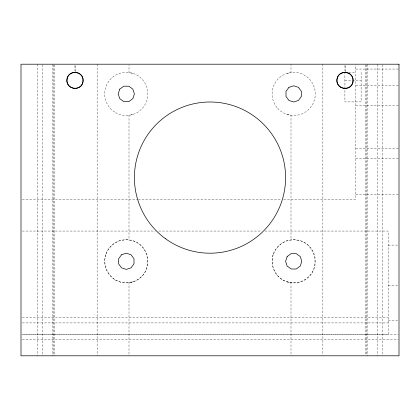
<?xml version="1.0" encoding="UTF-8"?>
<svg xmlns="http://www.w3.org/2000/svg" width="420" height="420" viewBox="0 0 420 420"><rect width="100%" height="100%" fill="white"/><g stroke="black" fill="none" stroke-linecap="round" stroke-linejoin="round"><path stroke-width="0.32" stroke-dasharray="2.1 1.58" d="M287.023 73.358L291.002 72.728L291.002 64.202M132.977 114.445L128.998 115.075L128.998 240.13M132.977 281.841L128.998 282.471L128.998 355.798M355.798 69.058L399 69.058M348.747 72.398L355.798 72.398M344.899 80.498L361.127 80.498M355.798 85.26L399 85.26M355.798 105.242L398.344 105.242M355.798 148.439L398.344 148.439M355.798 158.177L399 158.177M355.798 194.339L398.344 194.339M22.312 199.201L137.624 199.201M138.28 199.201L281.111 199.201M283.731 199.201L355.798 199.201L355.798 64.832M22.312 231.058L155.421 231.058M158.702 231.058L261.649 231.058M264.925 231.058L388.201 231.058L388.201 334.74L22.312 334.74M388.201 245.102L398.365 245.102M388.201 285.6L398.365 285.6M22.312 317.51L388.201 317.51M388.201 320.702L398.365 320.702M22.312 322.912L388.201 322.912M22.312 334.199L398.344 334.199M22.312 339.602L398.344 339.602M132.977 73.358L128.998 72.728L128.998 64.859M287.023 114.445L291.002 115.075L291.002 240.13M287.023 281.841L291.002 282.471L291.002 355.798M345.182 71.699L345.014 64.827L344.999 72.298M75.185 71.699L75.017 64.827L75.002 72.298M382.798 64.859L382.798 355.798M377.401 64.202L377.401 355.798M367.138 64.202L367.138 355.798M366.713 64.853L366.713 355.147M365.416 64.859L365.416 355.163M361.127 72.398L361.127 101.903L344.899 101.903L344.899 73.022M322.859 64.202L322.859 355.163M97.141 64.202L97.141 355.798M54.584 64.859L54.584 355.798M53.288 64.859L53.288 355.798M52.862 64.202L52.862 355.798M42.599 64.859L42.599 355.798M37.202 64.202L37.202 355.798M105.756 254.625C103.084 263.403 106.281 273.247 113.605 278.775A21.399 21.131 0 0 0 138.999 278.775C152.964 269.194 149.205 245.558 132.977 240.76L126.299 239.699L119.627 240.76C113.18 243.117 108.098 248.168 105.756 254.625M273.157 254.625C270.485 263.403 273.683 273.247 281.006 278.775A21.399 21.131 0 0 0 306.395 278.775C320.366 269.194 316.606 245.558 300.373 240.76L293.701 239.699L287.023 240.76C280.581 243.117 275.499 248.168 273.157 254.625M277.646 108.355A21.599 21.599 0 0 0 314.244 100.574A21.599 21.599 0 0 0 289.207 72.77A21.599 21.599 0 0 0 277.646 108.355M115.5 112.607A21.599 21.599 0 0 0 147.898 93.902A21.599 21.599 0 0 0 115.5 75.196A21.599 21.599 0 0 0 115.5 112.607M282.901 280.004A21.599 21.599 0 0 0 315.299 261.298A21.599 21.599 0 0 0 282.901 242.592A21.599 21.599 0 0 0 282.901 280.004M115.5 280.004A21.599 21.599 0 0 0 147.898 261.298A21.599 21.599 0 0 0 115.5 242.592A21.599 21.599 0 0 0 115.5 280.004"/><path stroke-width="0.63" d="M67.174 78.304C64.16 89.87 83.018 92.348 83.102 80.398C83.559 71.195 69.095 69.51 67.174 78.304A8.101 8.101 0 0 0 76.057 88.431A8.101 8.101 0 0 0 82.016 76.351L80.729 74.671A8.101 8.101 0 0 0 67.987 76.351L67.174 78.304M337.176 78.304C334.163 89.87 353.02 92.348 353.099 80.398C353.546 71.316 339.103 69.442 337.176 78.304M119.747 89.14L118.198 93.902L119.747 98.663L123.795 101.603L128.804 101.603L132.851 98.663L134.4 93.902L132.851 89.14L128.804 86.195L123.795 86.195L119.747 89.14M287.149 256.541L285.6 261.298L287.149 266.06L291.197 269.005L296.205 269.005L300.253 266.06L301.802 261.298L300.253 256.541L296.205 253.596L291.197 253.596L287.149 256.541M121.538 254.746L118.598 258.799L118.598 263.802L121.538 267.855L126.299 269.399L131.061 267.855L134.006 263.802L134.006 258.799L131.061 254.746L126.299 253.202L121.538 254.746M288.939 87.35L285.994 91.397L285.994 96.401L288.939 100.454L293.701 102.002L298.463 100.454L301.403 96.401L301.403 91.397L298.463 87.35L293.701 85.801L288.939 87.35M399 64.202L21 64.202L21 355.798L399 355.798L399 64.202M165.564 238.76A75.6 75.6 0 0 0 285.185 185.504A75.6 75.6 0 0 0 179.251 108.539A75.6 75.6 0 0 0 165.564 238.76M340.951 87.413A8.101 8.101 0 0 0 353.099 80.398A8.101 8.101 0 0 0 340.951 73.385A8.101 8.101 0 0 0 340.951 87.413"/></g></svg>
